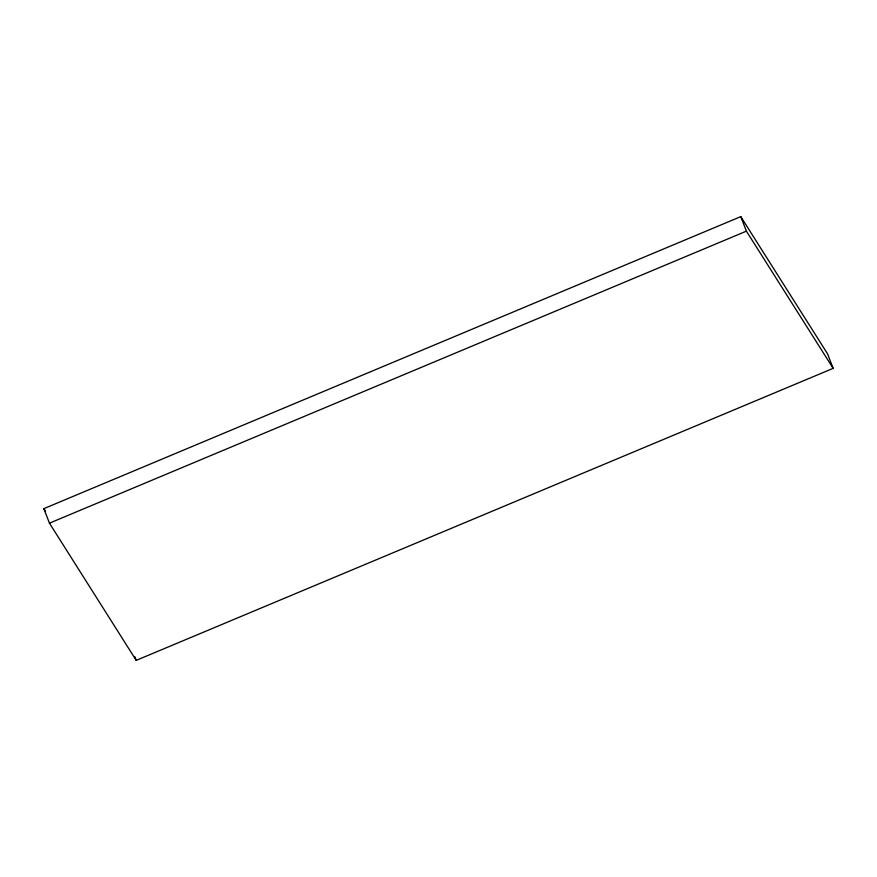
<?xml version="1.0" encoding="UTF-8"?>
<svg xmlns="http://www.w3.org/2000/svg" width="877" height="877" viewBox="0 0 877 877"><rect width="100%" height="100%" fill="white"/><g stroke="black" fill="none" stroke-linecap="round" stroke-linejoin="round"><path stroke-width="1.32" d="M43.85 508.649L740.78 216.63L827.548 353.826L833.15 368.351L136.22 660.37L49.452 523.174L43.85 508.649L45.308 510.951M49.452 523.174L746.393 231.155L833.15 368.351M740.78 216.63L746.393 231.155M134.817 656.741L136.22 660.37"/></g></svg>
